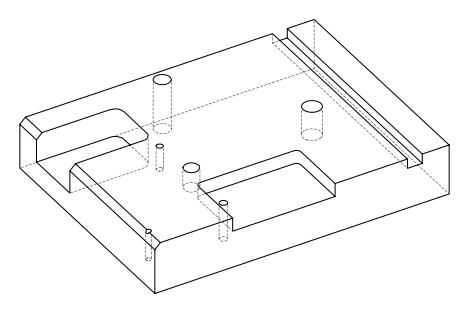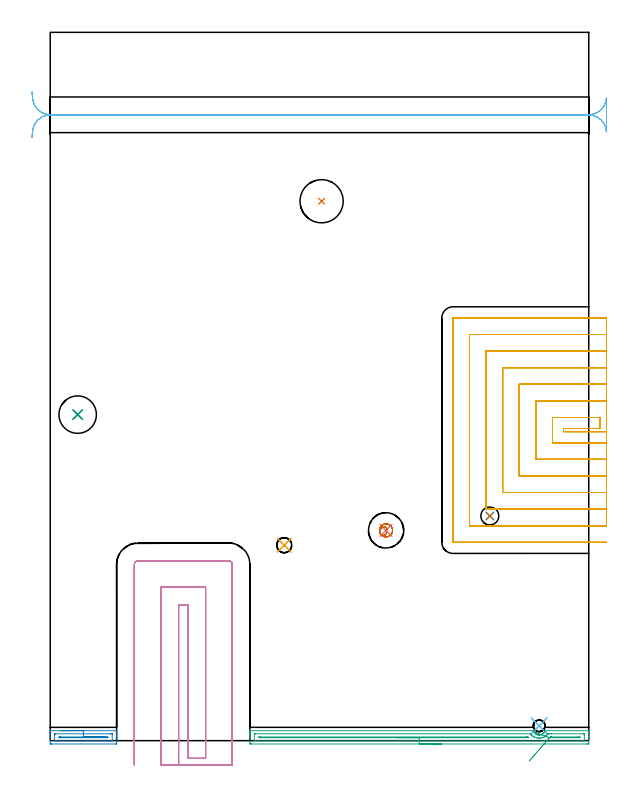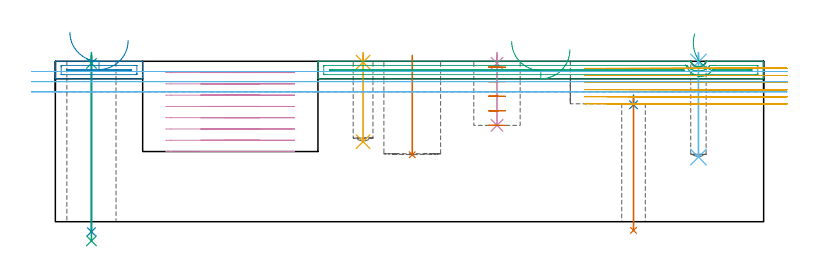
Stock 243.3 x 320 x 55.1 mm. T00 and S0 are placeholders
(PLAN: 18 operations, 12 tool changes, 42 min)
(1 INDEXABLE_INSERT_DRILL_BLIND_HOLE_FROM_SOLID | STEP1POCKET | NXT0302_010 | 0.14 min | 9509 mm3)
(2 SPOT_DRILL | STEP1HOLE | NXT0321_9005460120000 | 0.03 min | 1531 mm3)
(3 SPOT_DRILL_1 | STEP1HOLE_1 | NXT0321_9005460120000 | 0.03 min | 4 mm3)
(4 SPOT_DRILL_2 | STEP1POCKET_1 | NXT0321_9005460120000 | 0.03 min | 3 mm3)
(5 SPOT_DRILL_3 | STEP1POCKET_2 | NXT0321_9005460120000 | 0.03 min | 0 mm3)
(6 SPOT_DRILL_4 | STEP1POCKET_3 | NXT0321_9005460120000 | 0.03 min | 0 mm3)
(7 DRILL_THROUGH_HOLE_INTO_CENTER | STEP1HOLE | NXT0301_052 | 0.19 min | 2108 mm3)
(8 DRILL_THROUGH_HOLE_INTO_CENTER_1 | STEP1HOLE_1 | NXT0301_077 | 0.24 min | 4844 mm3)
(9 DRILL_TO_ENLARGE_THROUGH_HOLE | STEP1HOLE_1 | UGT0301_292 | 0.26 min | 7495 mm3)
(10 DRILL_BLIND_HOLE_INTO_CENTER | STEP1POCKET_1 | NXT0301_128 | 0.1 min | 2359 mm3)
(11 DRILL_BLIND_HOLE_INTO_CENTER_1 | STEP1POCKET_2 | NXT0301_039 | 0.12 min | 966 mm3)
(12 DRILL_BLIND_HOLE_INTO_CENTER_2 | STEP1POCKET_3 | NXT0301_024 | 0.14 min | 704 mm3)
(13 MILL_ROUGH_BLIND_HOLE_CONTOUR | STEP1POCKET_1 | NXT0201_013 | Spiral | 0.61 min | 2006 mm3)
(14 AREA_MILL | FG_CHAMFER_SURFACE | UGT0205_001 | 0.87 min | 611 mm3)
(15 AREA_MILL_1 | FG_CHAMFER_SURFACE_1 | UGT0205_001 | 3.91 min | 2819 mm3)
(16 MILL_SLOT | SLOT_PARTIAL_RECTANGULAR | UGT0201_008 | Follow Part, ap 4, ae 75% | 10.19 min | 165283 mm3)
(17 MILL_SLOT_1 | SLOT_PARTIAL_RECTANGULAR_1 | NXT0201_013 | Follow Part, ap 2.5, ae 75% | 21.74 min | 106280 mm3)
(18 MILL_RECTANGULAR_SLOT | SLOT_RECTANGULAR | UGT0201_008 | Follow Part, ap 4, ae 75% | 3.38 min | 41137 mm3)
(TOOL NXT0302_010 | Index. Insert Drill 19.5mm [880-D1950L25-05] | D19.5 PA176 FL98 Z2)
(TOOL NXT0321_9005460120000 | NC Spot Drill, 142deg, 12mm, Carbide, Uncoated | D12 PA142 FL30 Z2)
(TOOL NXT0301_052 | Carbide Drill 8.1mm [860.1-0810-024A1-MM 2214] | D8.1 PA140 FL47 Z2)
(TOOL NXT0301_077 | Carbide Drill 10.6mm [860.1-1060-053A1-MM 2214] | D10.6 PA140 FL71 Z2)
(TOOL UGT0301_292 | Twist Drill 16.9 mm | D16.9 PA118 FL120 Z2)
(TOOL NXT0301_128 | Carbide Drill 12mm [861.1-1200-036A1-GP GC34] | D12 PA150 FL37.4 Z2)
(TOOL NXT0301_039 | Carbide Drill 6.8mm [860.1-0680-034A1-MM 2214] | D6.8 PA140 FL53 Z2)
(TOOL NXT0301_024 | Carbide Drill 5.3mm [860.1-0530-027A1-MM 2214] | D5.3 PA140 FL44 Z2)
(TOOL NXT0201_013 | ENDMILL 10mm | D10 FL30 Z4)
(TOOL UGT0205_001 | Chamfer Mill 20 x 3 x 45 deg. | D20 FL50 Z2)
(TOOL UGT0201_008 | End Mill 16 mm | D16 FL32 Z4)
(OP 1 INDEXABLE_INSERT_DRILL_BLIND_HOLE_FROM_SOLID)
G17 G21 G94 G90
T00 M6
G54
G17 G0 G90 X122.6 Y243.7 S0 M3
G43 Z65.1 H1
G94 G81 G98 Z23. F250. R57.1
G80
M5
M2
(OP 2 SPOT_DRILL)
G17 G21 G94 G90
T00 M6
G54
G17 G0 G90 X198.6 Y101.5 S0 M3
G43 Z65.1 H0
G94 G81 G98 Z40.151 F250. R43.5
G80
M5
M2
(OP 3 SPOT_DRILL_1)
G17 G21 G94 G90
T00 M6
G54
G17 G0 G90 X12.4 Y147.3 S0 M3
G43 Z65.1 H0
G94 G81 G98 Z54.373 F250. R58.1
G80
M5
M2
(OP 4 SPOT_DRILL_2)
G17 G21 G94 G90
T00 M6
G54
G17 G0 G90 X151.7 Y95. S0 M3
G43 Z65.1 H0
G94 G81 G98 Z54.416 F250. R58.1
G80
M5
M2
(OP 5 SPOT_DRILL_3)
G17 G21 G94 G90
T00 M6
G54
G17 G0 G90 X105.7 Y88.3 S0 M3
G43 Z65.1 H0
G94 G81 G98 Z54.807 F250. R58.1
G80
M5
M2
(OP 6 SPOT_DRILL_4)
G17 G21 G94 G90
T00 M6
G54
G17 G0 G90 X220.9 Y6.7 S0 M3
G43 Z65.1 H0
G94 G81 G98 Z54.872 F250. R58.1
G80
M5
M2
(OP 7 DRILL_THROUGH_HOLE_INTO_CENTER)
G17 G21 G94 G90
T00 M6
G54
G17 G0 G90 X198.6 Y101.5 S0 M3
G43 Z65.1 H1
G94 G73 G98 Z-2.974 F250. Q7.246 R42.5
G80
M5
M2
(OP 8 DRILL_THROUGH_HOLE_INTO_CENTER_1)
G17 G21 G94 G90
T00 M6
G54
G17 G0 G90 X12.4 Y147.3 S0 M3
G43 Z65.1 H1
G94 G73 G98 Z-3.429 F250. Q9.755 R57.1
G80
M5
M2
(OP 9 DRILL_TO_ENLARGE_THROUGH_HOLE)
G17 G21 G94 G90
T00 M6
G54
G17 G0 G90 X12.4 Y147.3 S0 M3
G43 Z65.1 H0
G94 G73 G98 Z-6.577 F250. Q15.419 R57.1
G80
M5
M2
(OP 10 DRILL_BLIND_HOLE_INTO_CENTER)
G17 G21 G94 G90
T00 M6
G54
G17 G0 G90 X151.7 Y95. S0 M3
G43 Z65.1 H1
G94 G81 G98 Z33.1 F250. R57.1
G80
M5
M2
(OP 11 DRILL_BLIND_HOLE_INTO_CENTER_1)
G17 G21 G94 G90
T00 M6
G54
G17 G0 G90 X105.7 Y88.3 S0 M3
G43 Z65.1 H1
G94 G81 G98 Z27.5 F250. R57.1
G80
M5
M2
(OP 12 DRILL_BLIND_HOLE_INTO_CENTER_2)
G17 G21 G94 G90
T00 M6
G54
G17 G0 G90 X220.9 Y6.7 S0 M3
G43 Z65.1 H1
G94 G81 G98 Z22.2 F250. R57.1
G80
M5
M2
(OP 13 MILL_ROUGH_BLIND_HOLE_CONTOUR)
G17 G21 G94 G90
T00 M6
G54
G17 G0 G90 X151.7 Y95. S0 M3
G43 Z65.1 H0
Z53.1
G94 G3 X152.156 Y95.608 R0.475 F250.
X151.288 Y96.416 R1.157
X149.254 Y95.613 R1.971
X149.209 Y93.419 R1.984
X153.281 Y92.509 R2.95
X149.209 Y93.419 R-2.95
X151.245 Y92.964 R1.475
X151.7 Y95. R1.475
G0 Z48.1
G3 X152.156 Y95.608 R0.475
X151.288 Y96.416 R1.157
X149.254 Y95.613 R1.971
X149.209 Y93.419 R1.984
X153.281 Y92.509 R2.95
X149.209 Y93.419 R-2.95
X151.245 Y92.964 R1.475
X151.7 Y95. R1.475
G0 Z43.1
G3 X152.156 Y95.608 R0.475
X151.288 Y96.416 R1.157
X149.254 Y95.613 R1.971
X149.209 Y93.419 R1.984
X153.281 Y92.509 R2.95
X149.209 Y93.419 R-2.95
X151.245 Y92.964 R1.475
X151.7 Y95. R1.475
G0 Z38.1
G3 X152.156 Y95.608 R0.475
X151.288 Y96.416 R1.157
X149.254 Y95.613 R1.971
X149.209 Y93.419 R1.984
X153.281 Y92.509 R2.95
X149.209 Y93.419 R-2.95
X151.245 Y92.964 R1.475
X151.7 Y95. R1.475
G0 Z33.1
G3 X152.156 Y95.608 R0.475
X151.288 Y96.416 R1.157
X149.254 Y95.613 R1.971
X149.209 Y93.419 R1.984
X153.281 Y92.509 R2.95
X149.209 Y93.419 R-2.95
X151.245 Y92.964 R1.475
X151.7 Y95. R1.475
G0 Z65.1
M5
M2
(OP 14 AREA_MILL)
G17 G21 G94 G90
T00 M6
G54
G17 G0 G90 X5. Y4.5 S1061 M3
G43 Z65.1 H0
G94 G1 X5.038 Z64.228 F250.
X5.152 Z63.363
X5.341 Z62.512
X5.603 Z61.68
X5.937 Z60.874
X6.34 Z60.1
X6.808 Z59.364
X7.34 Z58.672
X7.929 Z58.029
X8.572 Z57.439
X9.264 Z56.908
X10. Z56.44
X10.774 Z56.037
X11.58 Z55.703
X12.412 Z55.441
X13.264 Z55.252
X14.128 Z55.138
X15. Z55.1
X29.987
X29.991 Y4.495 Z55.095
X30. Y4.478 Z55.078
Y-0.277 Z50.323
X29.995 Y-1.127 Z49.466
X29.991 Y-1.49 Z49.104
X29.915 Y-1.493 Z49.102
X29.546 Y-1.5 Z49.1
X0.713
X0.454 Y-1.499 Z49.101
X0.085 Y-1.493 Z49.102
X0.009 Y-1.49 Z49.104
X0. Y-1.127 Z49.466
Y-0.277 Z50.323
X0.001 Y4.48 Z55.079
X0.009 Y4.495 Z55.095
X0.013 Y4.5 Z55.1
X15.
Y3.086 Z53.686
X27.069 Y3.085 Z53.685
X27.783 Y3.082 Z53.682
X27.957 Y3.079 Z53.679
X27.992 Y3.074 Z53.674
X27.994 Y3.067 Z53.667
X27.998 Y3.038 Z53.638
X28. Y0.409 Z51.009
X27.998 Y0.194 Z50.794
X27.995 Y0.05 Z50.65
X27.99 Y-0.063 Z50.537
X27.978 Y-0.079 Z50.521
X27.961 Y-0.081 Z50.519
X27.783 Y-0.084 Z50.516
X27.616 Y-0.085 Z50.515
X2.931
X2.217 Y-0.082 Z50.518
X2.043 Y-0.079 Z50.521
X2.008 Y-0.074 Z50.526
X2.006 Y-0.067 Z50.533
X2.002 Y-0.038 Z50.562
X2. Y2.591 Z53.191
X2.002 Y2.806 Z53.406
X2.005 Y2.95 Z53.55
X2.01 Y3.063 Z53.663
X2.022 Y3.079 Z53.679
X2.039 Y3.081 Z53.681
X2.217 Y3.084 Z53.684
X2.384 Y3.085 Z53.685
X15. Y3.086 Z53.686
Y1.671 Z52.271
X25.933
X25.945 Y1.67 Z52.27
X25.974 Y1.665 Z52.265
X25.999 Y1.521 Z52.121
X26. Y1.5 Z52.1
X25.996 Y1.393 Z51.993
X25.991 Y1.346 Z51.946
X25.828 Y1.336 Z51.936
X25.484 Y1.33 Z51.93
X25.311 Y1.329 Z51.929
X4.067
X4.055 Y1.33 Z51.93
X4.026 Y1.335 Z51.935
X4.001 Y1.479 Z52.079
X4. Y1.5 Z52.1
X4.004 Y1.607 Z52.207
X4.009 Y1.654 Z52.254
X4.172 Y1.664 Z52.264
X4.516 Y1.67 Z52.27
X4.689 Y1.671 Z52.271
X15.
X15.872 Z52.31
X16.736 Z52.423
X17.588 Z52.612
X18.42 Z52.875
X19.226 Z53.208
X20. Z53.611
X20.736 Z54.08
X21.428 Z54.611
X22.071 Z55.2
X22.66 Z55.844
X23.192 Z56.536
X23.66 Z57.271
X24.063 Z58.045
X24.397 Z58.851
X24.659 Z59.683
X24.848 Z60.535
X24.962 Z61.4
X25. Z62.271
G0 Z65.1
M5
M2
(OP 15 AREA_MILL_1)
G17 G21 G94 G90
T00 M6
G54
G17 G0 G90 X176.75 Y-1.5 S1061 M3
G43 Z65.1 H0
Z59.1
G94 G1 X176.712 Z58.228 F250.
X176.598 Z57.364
X176.409 Z56.512
X176.147 Z55.68
X175.813 Z54.874
X175.41 Z54.1
X174.941 Z53.364
X174.41 Z52.672
X173.821 Z52.029
X173.178 Z51.44
X172.486 Z50.909
X171.75 Z50.44
X170.976 Z50.037
X170.17 Z49.703
X169.338 Z49.441
X168.486 Z49.252
X167.622 Z49.138
X166.75 Z49.1
X90.818
X90.44 Y-1.497 Z49.101
X90.21 Y-1.492 Z49.104
X90.2 Y-1.127 Z49.469
Y1.5 Z52.094
Y2.041 Z52.637
Y2.376 Z52.972
Y2.917 Z53.513
Y3.252 Z53.846
Y3.922 Z54.521
Y4.215 Z54.814
X90.202 Y4.359 Z54.951
X90.21 Y4.497 Z55.088
X90.371 Y4.5 Z55.1
X217.669
X218.336 Y4.499 Z55.087
X218.38 Y4.391 Z54.982
X218.467 Y4.167 Z54.765
X218.504 Y4.074 Z54.672
X218.563 Y3.967 Z54.566
X218.616 Y3.871 Z54.469
X218.737 Y3.69 Z54.286
X218.776 Y3.631 Z54.228
X218.961 Y3.407 Z54.006
X219.17 Y3.205 Z53.805
X219.377 Y3.037 Z53.636
X219.396 Y3.021 Z53.621
X219.428 Y3. Z53.6
X219.632 Y2.882 Z53.48
X219.843 Y2.779 Z53.376
X219.903 Y2.757 Z53.353
X220.063 Y2.694 Z53.293
X220.106 Y2.681 Z53.281
X220.289 Y2.629 Z53.227
X220.301 Y2.626 Z53.225
X220.349 Y2.618 Z53.214
X220.517 Y2.586 Z53.185
X220.647 Y2.575 Z53.169
X220.789 Y2.559 Z53.157
X220.794
X220.796
X220.872 Z53.155
X221.012 Y2.558 Z53.153
X221.094 Y2.566 Z53.158
X221.181 Y2.571 Z53.168
X221.411 Y2.607 Z53.206
X221.637 Y2.661 Z53.261
X221.857 Y2.736 Z53.335
X222.073 Y2.832 Z53.429
X222.363 Y3. Z53.599
X222.583 Y3.176 Z53.773
X222.683 Y3.255 Z53.854
X222.966 Y3.547 Z54.146
X223.182 Y3.87 Z54.469
X223.3 Y4.088 Z54.687
X223.336 Y4.174 Z54.772
X223.351 Y4.212 Z54.807
X223.397 Y4.323 Z54.915
X223.464 Y4.499 Z55.086
X223.923 Y4.5 Z55.1
X243.129
X243.29 Y4.497 Z55.088
X243.298 Y4.359 Z54.951
X243.3 Y4.215 Z54.814
Y3.922 Z54.522
Y3.252 Z53.846
Y2.041 Z52.637
Y1.5 Z52.094
Y-0.857 Z49.739
X243.297 Y-1.127 Z49.469
X243.29 Y-1.492 Z49.104
X243.06 Y-1.497 Z49.101
X242.682 Y-1.5 Z49.1
X242.302
X166.75
Y-0.086 Z50.514
X92.604 Y-0.085 Z50.515
X92.434 Y-0.084 Z50.516
X92.253 Y-0.08 Z50.52
X92.215 Y-0.079 Z50.521
X92.209 Y-0.056 Z50.544
X92.205 Y-0.025 Z50.575
X92.201 Y0.144 Z50.744
X92.2 Y2.772 Z53.372
X92.202 Y2.904 Z53.504
X92.206 Y3.01 Z53.61
X92.21 Y3.074 Z53.674
X92.243 Y3.079 Z53.679
X92.604 Y3.084 Z53.684
X92.774 Y3.085 Z53.685
X216.776
X216.879 Y3.084 Z53.684
X216.909 Y3.082 Z53.682
X216.92 Y3.079 Z53.679
X216.934 Y3.066 Z53.666
X216.992 Y2.999 Z53.599
X217.182 Y2.77 Z53.37
X217.362 Y2.569 Z53.169
X217.562 Y2.376 Z52.976
X217.669 Y2.28 Z52.88
X218.117 Y1.936 Z52.536
X218.563 Y1.691 Z52.291
X218.641 Y1.654 Z52.254
X218.998 Y1.5 Z52.1
X219.456 Y1.348 Z51.948
X219.67 Y1.29 Z51.89
X220.053 Y1.216 Z51.816
X220.349 Y1.181 Z51.781
X220.704 Y1.152 Z51.752
X221.243 Y1.158 Z51.758
X221.561 Y1.188 Z51.788
X222.136 Y1.294 Z51.894
X222.304 Y1.335 Z51.935
X222.814 Y1.5 Z52.1
X222.993 Y1.572 Z52.172
X223.029 Y1.588 Z52.188
X223.346 Y1.749 Z52.349
X223.549 Y1.867 Z52.467
X223.689 Y1.95 Z52.55
X223.923 Y2.12 Z52.72
X224.067 Y2.234 Z52.834
X224.238 Y2.376 Z52.976
X224.523 Y2.663 Z53.263
X224.614 Y2.758 Z53.358
X224.816 Y3.005 Z53.605
X224.869 Y3.068 Z53.668
X224.903 Y3.079 Z53.679
X224.99 Y3.081 Z53.681
X225.709 Y3.084 Z53.684
X226.433 Y3.086 Z53.686
X226.603
X240.896 Y3.085 Z53.685
X241.066 Y3.084 Z53.684
X241.247 Y3.08 Z53.68
X241.285 Y3.079 Z53.679
X241.291 Y3.056 Z53.656
X241.295 Y3.025 Z53.625
X241.299 Y2.856 Z53.456
X241.3 Y0.228 Z50.828
X241.298 Y0.096 Z50.696
X241.294 Y-0.01 Z50.59
X241.29 Y-0.074 Z50.526
X241.256 Y-0.079 Z50.521
X240.896 Y-0.084 Z50.516
X240.726 Y-0.085 Z50.515
X166.75 Y-0.086 Z50.514
Y1.329 Z51.929
X95.284
X94.565 Y1.33 Z51.93
X94.391 Y1.332 Z51.932
X94.225 Y1.335 Z51.935
X94.21 Y1.5 Z52.1
X94.223 Y1.664 Z52.264
X94.391 Y1.666 Z52.266
X95.11 Y1.671 Z52.271
X214.989
X215.712 Y1.667 Z52.267
X215.79 Y1.664 Z52.264
X215.883 Y1.588 Z52.188
X215.978 Y1.5 Z52.1
X216.09 Y1.39 Z51.99
X216.145 Y1.334 Z51.934
X216.115 Y1.332 Z51.932
X216.056 Y1.33 Z51.93
X215.883 Y1.329 Z51.929
X215.164 Y1.328 Z51.928
X166.75 Y1.329 Z51.929
X165.878 Z51.967
X165.013 Z52.08
X164.162 Z52.269
X163.33 Z52.532
X162.524 Z52.865
X161.75 Z53.268
X161.014 Z53.737
X160.322 Z54.268
X159.679 Z54.857
X159.09 Z55.501
X158.558 Z56.193
X158.09 Z56.929
X157.687 Z57.702
X157.353 Z58.508
X157.091 Z59.34
X156.902 Z60.192
X156.788 Z61.057
X156.75 Z61.929
G0 Z65.1
X216.417 Y-9.197
Z53.918
G1 X216.782 Y-8.78 Z53.245
X217.185 Y-8.32 Z52.622
X217.621 Y-7.821 Z52.055
X218.089 Y-7.287 Z51.548
X218.584 Y-6.721 Z51.105
X219.102 Y-6.129 Z50.729
X219.64 Y-5.514 Z50.423
X220.194 Y-4.882 Z50.189
X220.758 Y-4.236 Z50.029
X221.33 Y-3.583 Z49.945
X221.905 Y-2.926 Z49.937
X222.478 Y-2.272 Z50.005
X223.044 Y-1.624 Z50.148
X223.601 Y-0.989 Z50.366
X224.142 Y-0.37 Z50.657
X224.665 Y0.228 Z51.018
X225.165 Y0.799 Z51.447
X225.639 Y1.341 Z51.941
X225.655 Y1.359 Z51.959
X225.67 Y1.373 Z51.973
X225.76 Y1.451 Z52.051
X225.816 Y1.5 Z52.1
X225.981 Y1.65 Z52.25
X225.996 Y1.662 Z52.262
X226.044 Y1.666 Z52.266
X226.136 Y1.67 Z52.27
X226.253 Y1.671 Z52.271
X226.428
X238.216
X238.935 Y1.67 Z52.27
X239.109 Y1.668 Z52.268
X239.275 Y1.665 Z52.265
X239.29 Y1.5 Z52.1
X239.277 Y1.336 Z51.936
X239.109 Y1.333 Z51.933
X238.39 Y1.329 Z51.929
X225.757
X225.709 Y1.331 Z51.931
X225.655 Y1.335 Z51.935
X225.639 Y1.341 Z51.941
X224.869 Y1.61 Z52.25
X224.127 Y1.869 Z52.629
X223.419 Y2.116 Z53.075
X222.751 Y2.35 Z53.585
X222.127 Y2.568 Z54.154
X221.552 Y2.768 Z54.779
X221.031 Y2.95 Z55.455
X220.568 Y3.112 Z56.176
X220.165 Y3.253 Z56.937
X219.827 Y3.371 Z57.732
X219.556 Y3.466 Z58.556
X219.353 Y3.537 Z59.401
X219.22 Y3.583 Z60.262
X219.159 Y3.604 Z61.132
X219.17 Y3.6 Z62.005
X219.253 Y3.571 Z62.873
X219.406 Y3.518 Z63.73
X219.63 Y3.44 Z64.569
G0 Z65.1
M5
M2
(OP 16 MILL_SLOT)
G17 G21 G94 G90
T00 M6
G54
G17 G0 G90 X58. Y-11. S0 M3
G43 Z65.101 H0
Z51.226
G94 G1 Y-8. F250.
Y61.3 F500.
X62.2
Y-8.
X70.2
Y69.3
X50.
Y-8.
Y-11. F250.
X82.2
Y-8.
Y79.6 F500.
G3 X80.5 Y81.3 R1.7
G1 X39.7
G3 X38. Y79.6 R1.7
G1 Y-8.
Y-11. F250.
G0 X58. Z47.351
G1 Y-8.
Y61.3 F500.
X62.2
Y-8.
X70.2
Y69.3
X50.
Y-8.
Y-11. F250.
X82.2
Y-8.
Y79.6 F500.
G3 X80.5 Y81.3 R1.7
G1 X39.7
G3 X38. Y79.6 R1.7
G1 Y-8.
Y-11. F250.
G0 X58. Z43.475
G1 Y-8.
Y61.3 F500.
X62.2
Y-8.
X70.2
Y69.3
X50.
Y-8.
Y-11. F250.
X82.2
Y-8.
Y79.6 F500.
G3 X80.5 Y81.3 R1.7
G1 X39.7
G3 X38. Y79.6 R1.7
G1 Y-8.
Y-11. F250.
G0 X58. Z39.6
G1 Y-8.
Y61.3 F500.
X62.2
Y-8.
X70.2
Y69.3
X50.
Y-8.
Y-11. F250.
X82.2
Y-8.
Y79.6 F500.
G3 X80.5 Y81.3 R1.7
G1 X39.7
G3 X38. Y79.6 R1.7
G1 Y-8.
Y-11. F250.
G0 X58. Z35.725
G1 Y-8.
Y61.3 F500.
X62.2
Y-8.
X70.2
Y69.3
X50.
Y-8.
Y-11. F250.
X82.2
Y-8.
Y79.6 F500.
G3 X80.5 Y81.3 R1.7
G1 X39.7
G3 X38. Y79.6 R1.7
G1 Y-8.
Y-11. F250.
G0 X58. Z31.85
G1 Y-8.
Y61.3 F500.
X62.2
Y-8.
X70.2
Y69.3
X50.
Y-8.
Y-11. F250.
X82.2
Y-8.
Y79.6 F500.
G3 X80.5 Y81.3 R1.7
G1 X39.7
G3 X38. Y79.6 R1.7
G1 Y-8.
Y-11. F250.
G0 X58. Z27.975
G1 Y-8.
Y61.3 F500.
X62.2
Y-8.
X70.2
Y69.3
X50.
Y-8.
Y-11. F250.
X82.2
Y-8.
Y79.6 F500.
G3 X80.5 Y81.3 R1.7
G1 X39.7
G3 X38. Y79.6 R1.7
G1 Y-8.
Y-11. F250.
G0 X58. Z24.1
G1 Y-8.
Y61.3 F500.
X62.2
Y-8.
X70.2
Y69.3
X50.
Y-8.
Y-11. F250.
X82.2
Y-8.
Y79.6 F500.
G3 X80.5 Y81.3 R1.7
G1 X39.7
G3 X38. Y79.6 R1.7
G1 Y-8.
Y-11. F250.
G0 Z65.101
M5
M2
(OP 17 MILL_SLOT_1)
G17 G21 G94 G90
T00 M6
G54
G17 G0 G90 X251.3 Y139.6 S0 M3
G43 Z65.101 H0
Z52.667
G94 G1 X248.3 F250.
X231.9 F500.
Y141.
X248.3
Y146.
X226.9
Y134.6
X248.3
X251.3 F250.
Y153.5
X248.3
X219.4 F500.
Y127.1
X248.3
X251.3 F250.
Y161.
X248.3
X211.9 F500.
Y119.6
X248.3
X251.3 F250.
Y168.5
X248.3
X204.4 F500.
Y112.1
X248.3
X251.3 F250.
Y176.
X248.3
X196.9 F500.
Y104.6
X248.3
X251.3 F250.
Y183.5
X248.3
X189.4 F500.
Y97.1
X248.3
X251.3 F250.
Y191.
X248.3
X182. F500.
X181.945 Y190.995
X181.905 Y190.955
X181.9 Y190.9
Y89.7
X181.905 Y89.645
X181.945 Y89.605
X182. Y89.6
X248.3
X251.3 F250.
G0 Y139.6 Z50.234
G1 X248.3
X231.9 F500.
Y141.
X248.3
Y146.
X226.9
Y134.6
X248.3
X251.3 F250.
Y153.5
X248.3
X219.4 F500.
Y127.1
X248.3
X251.3 F250.
Y161.
X248.3
X211.9 F500.
Y119.6
X248.3
X251.3 F250.
Y168.5
X248.3
X204.4 F500.
Y112.1
X248.3
X251.3 F250.
Y176.
X248.3
X196.9 F500.
Y104.6
X248.3
X251.3 F250.
Y183.5
X248.3
X189.4 F500.
Y97.1
X248.3
X251.3 F250.
Y191.
X248.3
X182. F500.
X181.945 Y190.995
X181.905 Y190.955
X181.9 Y190.9
Y89.7
X181.905 Y89.645
X181.945 Y89.605
X182. Y89.6
X248.3
X251.3 F250.
G0 Y139.6 Z47.8
G1 X248.3
X231.9 F500.
Y141.
X248.3
Y146.
X226.9
Y134.6
X248.3
X251.3 F250.
Y153.5
X248.3
X219.4 F500.
Y127.1
X248.3
X251.3 F250.
Y161.
X248.3
X211.9 F500.
Y119.6
X248.3
X251.3 F250.
Y168.5
X248.3
X204.4 F500.
Y112.1
X248.3
X251.3 F250.
Y176.
X248.3
X196.9 F500.
Y104.6
X248.3
X251.3 F250.
Y183.5
X248.3
X189.4 F500.
Y97.1
X248.3
X251.3 F250.
Y191.
X248.3
X182. F500.
X181.945 Y190.995
X181.905 Y190.955
X181.9 Y190.9
Y89.7
X181.905 Y89.645
X181.945 Y89.605
X182. Y89.6
X248.3
X251.3 F250.
G0 Y139.6 Z45.367
G1 X248.3
X231.9 F500.
Y141.
X248.3
Y146.
X226.9
Y134.6
X248.3
X251.3 F250.
Y153.5
X248.3
X219.4 F500.
Y127.1
X248.3
X251.3 F250.
Y161.
X248.3
X211.9 F500.
Y119.6
X248.3
X251.3 F250.
Y168.5
X248.3
X204.4 F500.
Y112.1
X248.3
X251.3 F250.
Y176.
X248.3
X196.9 F500.
Y104.6
X248.3
X251.3 F250.
Y183.5
X248.3
X189.4 F500.
Y97.1
X248.3
X251.3 F250.
Y191.
X248.3
X182. F500.
X181.945 Y190.995
X181.905 Y190.955
X181.9 Y190.9
Y89.7
X181.905 Y89.645
X181.945 Y89.605
X182. Y89.6
X248.3
X251.3 F250.
G0 Y139.6 Z42.933
G1 X248.3
X231.9 F500.
Y141.
X248.3
Y146.
X226.9
Y134.6
X248.3
X251.3 F250.
Y153.5
X248.3
X219.4 F500.
Y127.1
X248.3
X251.3 F250.
Y161.
X248.3
X211.9 F500.
Y119.6
X248.3
X251.3 F250.
Y168.5
X248.3
X204.4 F500.
Y112.1
X248.3
X251.3 F250.
Y176.
X248.3
X196.9 F500.
Y104.6
X248.3
X251.3 F250.
Y183.5
X248.3
X189.4 F500.
Y97.1
X248.3
X251.3 F250.
Y191.
X248.3
X182. F500.
X181.945 Y190.995
X181.905 Y190.955
X181.9 Y190.9
Y89.7
X181.905 Y89.645
X181.945 Y89.605
X182. Y89.6
X248.3
X251.3 F250.
G0 Y139.6 Z40.5
G1 X248.3
X231.9 F500.
Y141.
X248.3
Y146.
X226.9
Y134.6
X248.3
X251.3 F250.
Y153.5
X248.3
X219.4 F500.
Y127.1
X248.3
X251.3 F250.
Y161.
X248.3
X211.9 F500.
Y119.6
X248.3
X251.3 F250.
Y168.5
X248.3
X204.4 F500.
Y112.1
X248.3
X251.3 F250.
Y176.
X248.3
X196.9 F500.
Y104.6
X248.3
X251.3 F250.
Y183.5
X248.3
X189.4 F500.
Y97.1
X248.3
X251.3 F250.
Y191.
X248.3
X182. F500.
X181.945 Y190.995
X181.905 Y190.955
X181.9 Y190.9
Y89.7
X181.905 Y89.645
X181.945 Y89.605
X182. Y89.6
X248.3
X251.3 F250.
G0 Z65.101
M5
M2
(OP 18 MILL_RECTANGULAR_SLOT)
G17 G21 G94 G90
T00 M6
G54
G17 G0 G90 X-8.23 Y272.403 S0 M3
G43 Z65.101 H0
Z51.6
G94 G1 X-7.97 Y275.392 F250.
G2 X0. Y282.7 R8. F500.
G1 X243.3
G2 X251.29 Y275.1 R8.
G1 X251.3
Y290.4
X251.29
G2 X243.3 Y282.8 R8.
G1 X0.
G2 X-7.97 Y290.108 R8.
G1 X-8.23 Y293.097 F250.
G0 Y272.403 Z48.1
G1 X-7.97 Y275.392
G2 X0. Y282.7 R8. F500.
G1 X243.3
G2 X251.29 Y275.1 R8.
G1 X251.3
Y290.4
X251.29
G2 X243.3 Y282.8 R8.
G1 X0.
G2 X-7.97 Y290.108 R8.
G1 X-8.23 Y293.097 F250.
G0 Y272.403 Z44.6
G1 X-7.97 Y275.392
G2 X0. Y282.7 R8. F500.
G1 X243.3
G2 X251.29 Y275.1 R8.
G1 X251.3
Y290.4
X251.29
G2 X243.3 Y282.8 R8.
G1 X0.
G2 X-7.97 Y290.108 R8.
G1 X-8.23 Y293.097 F250.
G0 Z65.101
M5
M2
